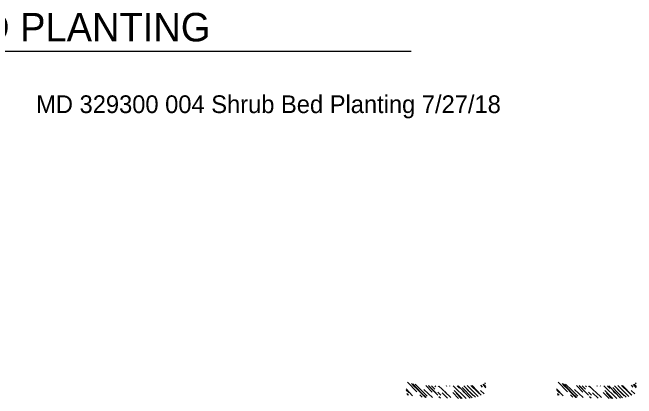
# Model space of a CAD drawing. Extents: x 10053 to 10257, y 10003 to 10069.
# Drawn here: x 10136.69 to 10161.36, y 10003.32 to 10018.57 of the extents above; entities that cross this region are included whole.
import ezdxf

# ---------------------------------------------------------------- set-up
doc = ezdxf.new("R2010")
doc.units = 0
for name, color, linetype in [('Default', 7, 'Continuous'), ('G-ANNO-CELL', 7, 'Continuous'), ('G-ANNO-TEXT', 7, 'Continuous'), ('G-DETL-GRID', 7, 'Continuous')]:
    doc.layers.add(name, color=color, linetype=linetype)

# ---------------------------------------------------------------- blocks, each defined once
blk = doc.blocks.new('_X4')
at = {"layer": 'Default'}
for p, q in [((0.53869, 0.33336), (0.527, 0.34546)), ((0.52493, 0.3371), (0.53303, 0.32842)), ((0.54925, 0.32632), (0.53186, 0.34371)), ((0.53356, 0.34337), (0.54946, 0.32632)), ((0.55023, 0.32629), (0.53361, 0.34178)), ((0.5439, 0.33546), (0.53628, 0.34282)), ((0.54999, 0.34127), (0.55787, 0.33282)), ((0.55334, 0.3411), (0.56263, 0.33147)), ((0.56481, 0.32916), (0.55379, 0.34058)), ((0.56127, 0.33676), (0.55712, 0.3409)), ((0.56254, 0.33953), (0.56134, 0.34068)), ((0.56513, 0.34055), (0.56561, 0.34004)), ((0.57514, 0.332), (0.56597, 0.34056)), ((0.56607, 0.34056), (0.56977, 0.33711)), ((0.57623, 0.34019), (0.57576, 0.34067)), ((0.57997, 0.3405), (0.57976, 0.34072)), ((0.60048, 0.32496), (0.58411, 0.34077)), ((0.58904, 0.34085), (0.59221, 0.33789)), ((0.59032, 0.34088), (0.60536, 0.32531)), ((0.59552, 0.33899), (0.60787, 0.32575)), ((0.60971, 0.32837), (0.59744, 0.34107)), ((0.61558, 0.32735), (0.60174, 0.34119)), ((0.61505, 0.33296), (0.6064, 0.34131)), ((0.6078, 0.34135), (0.61922, 0.3291)), ((0.62113, 0.3394), (0.61896, 0.34165)), ((0.62124, 0.34246), (0.625, 0.33842)), ((0.62525, 0.34013), (0.62222, 0.34316)), ((0.62382, 0.34429), (0.6248, 0.34327)), ((0.62464, 0.34372), (0.62394, 0.34438)), ((0.52506, 0.33539), (0.52877, 0.33193)), ((0.52608, 0.33123), (0.52811, 0.32913)), ((0.52751, 0.32922), (0.52629, 0.33039)), ((0.54513, 0.32669), (0.54237, 0.32955)), ((0.55151, 0.32811), (0.5439, 0.33546)), ((0.54734, 0.33632), (0.55837, 0.32604)), ((0.56875, 0.32928), (0.56501, 0.33302)), ((0.5771, 0.32547), (0.57016, 0.33217)), ((0.57364, 0.3335), (0.58138, 0.32628)), ((0.59073, 0.32517), (0.58358, 0.33257)), ((0.5954, 0.32507), (0.58559, 0.33489)), ((0.58778, 0.33178), (0.59401, 0.3251)), ((0.59608, 0.33428), (0.59995, 0.33067)), ((0.61207, 0.3265), (0.60119, 0.33666)), ((0.6191, 0.32904), (0.61505, 0.33296)), ((0.61852, 0.33507), (0.62298, 0.33091)), ((0.56631, 0.32766), (0.56817, 0.32573))]:
    blk.add_line(p, q, dxfattribs=at)

msp = doc.modelspace()

# ---------------------------------------------------------------- linework, layer by layer
at = {"layer": 'G-ANNO-TEXT'}
for p, q in [((10120.67, 10017.044), (10152.453, 10017.044)), ((10122.114, 10017.044), (10151.008, 10017.044)), ((10122.114, 10017.044), (10151.008, 10017.044))]:
    msp.add_line(p, q, dxfattribs=at)

# ---------------------------------------------------------------- block references
at = {"layer": 'Default', "xscale": 31.496062992125985, "yscale": 31.496062992125985}
for p in [(10135.716, 9993.087), (10141.669, 9993.087)]:
    msp.add_blockref('_X4', p, dxfattribs=at)

# ---------------------------------------------------------------- texts
at = {"layer": 'G-ANNO-CELL'}
msp.add_text('MD 329300 004 Shrub Bed Planting 7/27/18', height=0.7, dxfattribs=at).set_placement((10137.628, 10014.599))
at = {"layer": 'G-DETL-GRID'}
msp.add_text('SHRUB BED PLANTING', height=1.125, dxfattribs=at).set_placement((10127.798, 10017.431))

doc.saveas('drawing.dxf')
